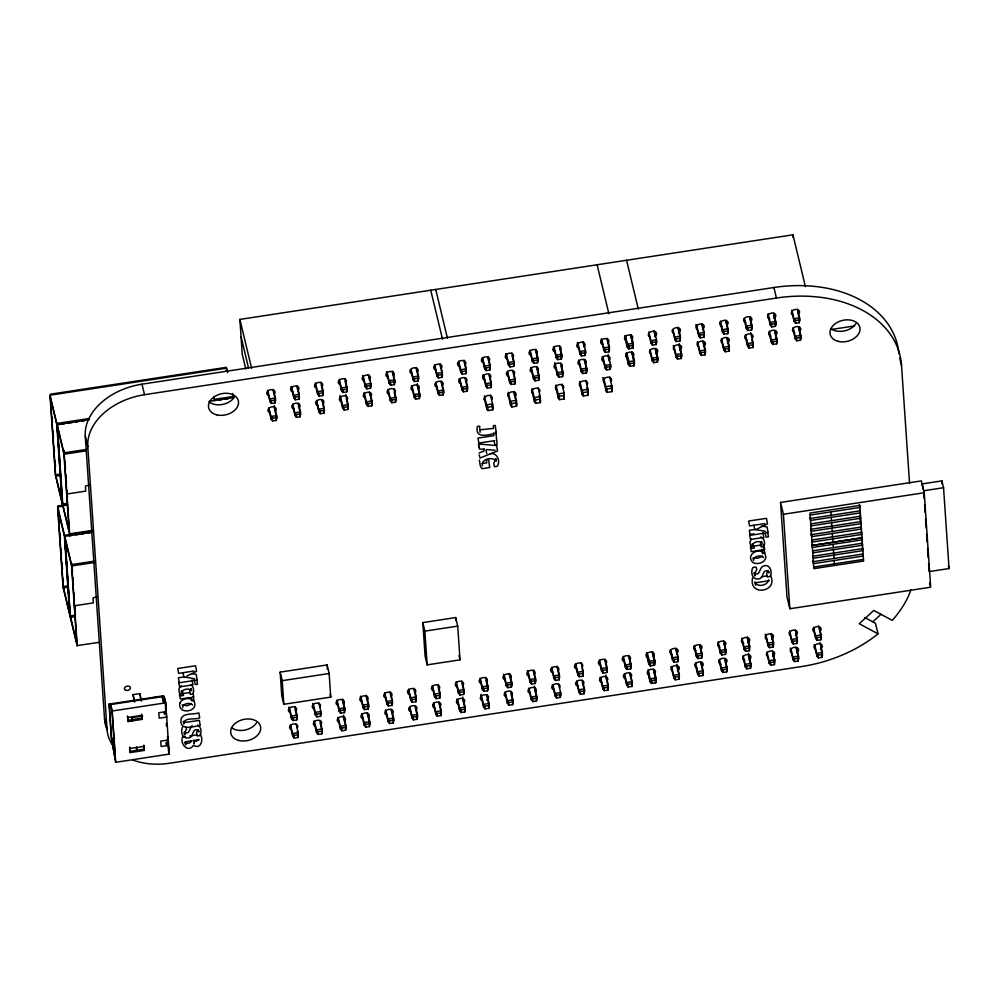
<?xml version="1.0" encoding="UTF-8"?>
<svg xmlns="http://www.w3.org/2000/svg" width="999" height="999" viewBox="0 0 999 999"><rect width="100%" height="100%" fill="white"/><g stroke="black" fill="none" stroke-linecap="round" stroke-linejoin="round"><path stroke-width="1.5" d="M57.979 509.34L63.237 586.75L69.655 613.798L64.436 536.388L58.029 509.403M479.358 460.052L480.307 465.884L481.918 468.706L489.71 467.507L488.611 459.565L486.513 459.89L486.725 462.849L482.105 463.561M484.353 398.763L486.85 409.19L487.949 410.589L492.644 409.877L492.569 403.958L490.422 395.017M507.842 393.618L510.701 405.544L511.8 406.943L516.495 406.231L516.421 400.312L514.273 391.371M531.693 389.972L534.552 401.898L535.651 403.296L540.347 402.585L540.259 396.665L538.124 387.712M555.531 386.326L558.404 398.251L559.49 399.65L564.185 398.938L564.11 393.007L561.962 384.066M579.383 382.679L582.242 394.605L583.341 396.004L588.036 395.279L587.961 389.36L585.814 380.419M602.872 377.535L606.093 390.959L607.192 392.357L611.888 391.633L611.8 385.714L609.665 376.773M69.63 534.065L62.537 504.545L57.093 424.325L64.161 453.896L69.618 533.828M70.067 616.495L77.198 645.891L71.791 565.759L64.735 536.088M64.698 536.063L70.142 616.296L64.685 536.138L57.605 506.693L63.012 586.888L70.105 616.42M495.766 458.666L493.718 463.436L494.505 466.72L497.365 466.283C500.649 461.163 497.165 452.31 490.234 453.658M492.644 409.877L492.569 403.958L486.563 404.87L484.415 395.929M516.495 406.231L516.421 400.312L510.414 401.223L508.266 392.282M540.347 402.585L540.259 396.665L534.253 397.577L532.105 388.636M564.185 398.938L564.11 393.007L558.104 393.931L555.956 384.99M588.036 395.279L587.961 389.36L581.955 390.284L579.807 381.343M611.888 391.633L611.8 385.714L605.794 386.638L603.646 377.697M768.568 579.77C767.994 585.639 756.73 587.837 754.919 581.868L755.706 585.152L755.481 582.792L769.255 580.694M267.557 391.546L269.967 401.61L271.378 403.446L275.137 402.872L275.424 398.052L273.351 389.423M275.137 402.872L275.424 398.052L269.78 398.913L267.72 390.284M268.743 409.091L271.166 419.155L272.577 420.991L276.336 420.417L276.611 415.596L274.201 405.532M276.336 420.417L276.611 415.596L270.979 416.458L268.906 407.829M291.059 386.451L293.818 397.964L295.229 399.787L298.988 399.213L299.263 394.405L297.19 385.776M298.988 399.213L299.263 394.405L293.631 395.267L291.558 386.638M292.595 405.444L295.017 415.509L296.428 417.332L300.175 416.758L300.462 411.95L298.389 403.321M300.175 416.758L300.462 411.95L294.83 412.812L292.757 404.183M315.247 384.24L317.67 394.318L319.081 396.141L322.827 395.567L323.114 390.759L321.041 382.118M322.827 395.567L323.114 390.759L317.482 391.62L315.409 382.979M316.446 401.785L318.856 411.863L320.267 413.686L324.026 413.111L324.313 408.304L322.24 399.662M324.026 413.111L324.313 408.304L318.669 409.165L316.608 400.524M339.098 380.594L341.508 390.671L342.919 392.495L346.678 391.92L346.965 387.113L344.892 378.471M346.678 391.92L346.965 387.113L341.321 387.974L339.26 379.333M339.947 396.703L342.707 408.216L344.118 410.04L347.877 409.465L348.151 404.657L345.741 394.58M347.877 409.465L348.151 404.657L342.52 405.519L340.11 395.442M288.798 707.205L291.558 718.706L292.969 720.541L296.728 719.967L297.003 715.147L294.942 706.518M296.728 719.967L297.003 715.147L291.371 716.008L289.298 707.379M362.6 375.512L365.359 387.025L366.77 388.848L370.529 388.274L370.804 383.454L368.731 374.825M370.529 388.274L370.804 383.454L365.172 384.315L363.099 375.686M290.334 726.186L292.757 736.251L294.168 738.086L297.927 737.512L298.202 732.692L296.129 724.063M297.927 737.512L298.202 732.692L292.57 733.553L290.497 724.924M363.786 393.057L366.558 404.57L367.969 406.393L371.715 405.819L372.003 400.999L369.93 392.37M371.715 405.819L372.003 400.999L366.371 401.86L364.298 393.231M312.65 703.546L315.409 715.059L316.82 716.895L320.579 716.32L320.854 711.5L318.781 702.871M320.579 716.32L320.854 711.5L315.222 712.362L313.149 703.733M386.438 371.865L389.21 383.366L390.621 385.202L394.368 384.627L394.655 379.807L392.582 371.178M394.368 384.627L394.655 379.807L389.023 380.669L386.95 372.04M313.836 721.103L316.596 732.604L318.019 734.44L321.765 733.865L322.053 729.045L319.98 720.416M321.765 733.865L322.053 729.045L316.421 729.907L314.348 721.278M387.637 389.41L390.397 400.911L391.808 402.747L395.567 402.172L395.854 397.352L393.781 388.723M395.567 402.172L395.854 397.352L390.209 398.214L388.149 389.585M336.838 701.348L339.248 711.413L340.671 713.236L344.418 712.662L344.705 707.854L342.632 699.225M344.418 712.662L344.705 707.854L339.073 708.716L337 700.087M410.639 369.655L413.049 379.72L414.46 381.556L418.219 380.981L418.506 376.161L416.433 367.532M418.219 380.981L418.506 376.161L412.874 377.023L411.138 369.83M337.687 717.444L340.447 728.958L341.858 730.781L345.617 730.207L345.891 725.399L343.481 715.321M345.617 730.207L345.891 725.399L340.259 726.261L338.186 717.632M411.488 385.764L414.248 397.265L415.659 399.101L419.418 398.526L419.692 393.706L417.282 383.641M419.418 398.526L419.692 393.706L414.061 394.568L411.988 385.939M360.339 696.253L363.099 707.767L364.51 709.59L368.269 709.015L368.556 704.208L366.483 695.566M368.269 709.015L368.556 704.208L362.912 705.069L360.839 696.428M434.478 366.009L436.9 376.074L438.311 377.909L442.07 377.335L442.345 372.515L440.272 363.886M442.07 377.335L442.345 372.515L436.713 373.376L434.64 364.747M361.538 713.798L364.298 725.311L365.709 727.135L369.468 726.56L369.742 721.753L367.669 713.124M369.468 726.56L369.742 721.753L364.111 722.614L362.038 713.985M435.676 383.554L438.099 393.618L439.51 395.454L443.256 394.88L443.544 390.06L441.471 381.431M443.256 394.88L443.544 390.06L437.912 390.921L435.839 382.292M384.528 694.043L386.95 704.12L388.361 705.943L392.12 705.369L392.395 700.561L390.322 691.92M392.12 705.369L392.395 700.561L386.763 701.423L384.69 692.782M458.416 362.337L460.839 372.415L462.25 374.238L466.009 373.663L466.283 368.856L464.223 360.227M466.009 373.663L466.283 368.856L460.651 369.717L458.578 361.089M385.377 710.152L388.136 721.665L389.56 723.488L393.306 722.914L393.594 718.106L391.521 709.465M393.306 722.914L393.594 718.106L387.962 718.968L385.889 710.326M459.265 378.446L462.038 389.96L463.449 391.783L467.207 391.208L467.482 386.401L465.409 377.772M467.207 391.208L467.482 386.401L461.85 387.262L459.777 378.633M408.379 690.396L410.789 700.474L412.212 702.297L415.959 701.723L416.246 696.902L414.173 688.274M415.959 701.723L416.246 696.902L410.614 697.764L408.541 689.135M482.267 358.691L484.69 368.768L486.101 370.592L489.86 370.017L490.134 365.209L488.061 356.568M489.86 370.017L490.134 365.209L484.503 366.071L482.43 357.43M409.578 707.941L411.988 718.019L413.399 719.842L417.157 719.268L417.445 714.447L415.372 705.818M417.157 719.268L417.445 714.447L411.8 715.309L409.727 706.68M483.116 374.8L485.876 386.313L487.3 388.136L491.046 387.562L491.333 382.754L489.26 374.113M491.046 387.562L491.333 382.754L485.701 383.616L483.628 374.975M432.23 686.75L434.64 696.815L436.051 698.651L439.81 698.076L440.097 693.256L438.024 684.627M439.81 698.076L440.097 693.256L434.453 694.118L432.38 685.489M505.769 353.609L508.528 365.122L509.952 366.945L513.698 366.371L513.986 361.563L511.913 352.922M513.698 366.371L513.986 361.563L508.354 362.425L506.281 353.783M433.416 704.295L435.839 714.372L437.25 716.196L441.009 715.621L441.283 710.801L439.21 702.172M441.009 715.621L441.283 710.801L435.651 711.663L433.578 703.034M507.317 372.59L509.727 382.667L511.138 384.49L514.897 383.916L515.172 379.108L513.111 370.467M514.897 383.916L515.172 379.108L509.54 379.97L507.467 371.328M456.068 683.104L458.491 693.169L459.902 695.004L463.661 694.43L463.936 689.61L461.863 680.981M463.661 694.43L463.936 689.61L458.304 690.471L456.231 681.842M529.97 351.398L532.38 361.476L533.791 363.299L537.549 362.724L537.837 357.904L535.764 349.275M537.549 362.724L537.837 357.904L532.192 358.766L530.119 350.137M456.918 699.213L459.677 710.714L461.101 712.549L464.847 711.975L465.134 707.155L462.712 697.09M464.847 711.975L465.134 707.155L459.503 708.016L457.43 699.387M530.819 367.507L533.578 379.021L534.989 380.844L538.748 380.269L539.023 375.449L536.95 366.82M538.748 380.269L539.023 375.449L533.391 376.311L531.318 367.682M480.007 679.445L482.43 689.51L483.841 691.345L487.599 690.771L487.874 685.951L485.801 677.322M487.599 690.771L487.874 685.951L482.242 686.812L480.169 678.184M553.808 347.752L556.231 357.817L557.642 359.652L561.401 359.078L561.675 354.258L559.602 345.629M561.401 359.078L561.675 354.258L556.043 355.12L553.97 346.491M480.856 695.541L483.628 707.055L485.039 708.89L488.798 708.316L489.073 703.496L487 694.867M488.798 708.316L489.073 703.496L483.441 704.357L481.019 694.293M554.657 363.861L557.417 375.362L558.841 377.197L562.587 376.623L562.874 371.803L560.801 363.174M562.587 376.623L562.874 371.803L557.242 372.664L554.82 362.6M503.508 674.35L506.281 685.863L507.692 687.687L511.451 687.112L511.725 682.305L509.652 673.676M511.451 687.112L511.725 682.305L506.093 683.166L504.02 674.537M577.31 342.669L580.069 354.17L581.493 356.006L585.239 355.432L585.526 350.612L583.453 341.983M585.239 355.432L585.526 350.612L579.895 351.473L577.822 342.844M505.057 693.343L507.467 703.408L508.878 705.232L512.637 704.657L512.924 699.849L510.851 691.221M512.637 704.657L512.924 699.849L507.292 700.711L505.219 692.082M578.508 360.214L581.268 371.715L582.679 373.551L586.438 372.977L586.725 368.156L584.652 359.528M586.438 372.977L586.725 368.156L581.081 369.018L579.008 360.389M527.36 670.704L530.119 682.217L531.53 684.04L535.289 683.466L535.576 678.658L533.503 670.017M535.289 683.466L535.576 678.658L529.945 679.52L527.872 670.878M601.161 339.023L603.92 350.524L605.332 352.36L609.09 351.785L609.378 346.965L607.305 338.336M609.09 351.785L609.378 346.965L603.733 347.827L601.66 339.198M528.558 688.249L531.318 699.762L532.729 701.585L536.488 701.011L536.763 696.203L534.353 686.126M536.488 701.011L536.763 696.203L531.131 697.065L529.058 688.423M602.36 356.568L605.119 368.069L606.53 369.905L610.289 369.33L610.564 364.51L608.154 354.445M610.289 369.33L610.564 364.51L604.932 365.372L602.859 356.743M551.548 668.493L553.97 678.571L555.382 680.394L559.14 679.819L559.415 675.012L557.342 666.37M559.14 679.819L559.415 675.012L553.783 675.873L551.71 667.232M624.787 336.9L627.21 346.965L628.621 348.788L632.941 348.139L633.216 343.319L631.143 334.69M632.941 348.139L633.216 343.319L627.022 344.268L624.949 335.639M552.397 684.602L555.169 696.116L556.58 697.939L560.339 697.364L560.614 692.557L558.541 683.915M631.78 352.322L633.853 360.951L633.566 365.759L634.028 363.648M560.339 697.364L560.614 692.557L554.982 693.418L552.909 684.777M625.986 354.445L628.396 364.51L629.807 366.333L634.128 365.684L634.415 360.864L632.342 352.235M575.399 664.847L577.822 674.924L579.233 676.748L582.991 676.173L583.266 671.353L581.193 662.724M648.638 333.241L651.048 343.319L652.459 345.142L656.218 344.568L656.505 339.76L654.432 331.119M582.991 676.173L583.266 671.353L577.634 672.215L575.561 663.586M656.218 344.568L656.505 339.76L650.873 340.622L648.801 331.98M576.598 682.392L579.008 692.469L580.419 694.293L584.178 693.718L584.465 688.898L582.392 680.269M649.825 350.786L652.247 360.864L653.658 362.687L657.417 362.113L657.692 357.305L655.619 348.663M584.178 693.718L584.465 688.898L578.833 689.76L576.76 681.131M657.417 362.113L657.692 357.305L652.06 358.166L649.987 349.525M599.25 661.201L601.66 671.266L603.084 673.101L606.83 672.527L607.117 667.707L605.044 659.078M672.477 329.595L674.899 339.672L676.311 341.496L680.069 340.921L680.344 336.114L678.271 327.472M606.83 672.527L607.117 667.707L601.485 668.568L599.412 659.939M680.069 340.921L680.344 336.114L674.712 336.975L672.989 329.782M600.099 677.31L602.859 688.811L604.27 690.646L608.029 690.072L608.304 685.252L605.894 675.187M673.326 345.704L676.098 357.217L677.509 359.041L681.268 358.466L681.543 353.658L679.133 343.581M608.029 690.072L608.304 685.252L602.672 686.113L600.599 677.484M681.268 358.466L681.543 353.658L675.911 354.52L673.838 345.879M623.089 657.554L625.511 667.619L626.922 669.455L630.681 668.88L630.956 664.06L628.895 655.431M695.978 324.513L698.751 336.026L700.162 337.849L703.92 337.275L704.195 332.455L702.122 323.826M630.681 668.88L630.956 664.06L625.324 664.922L623.251 656.293M703.92 337.275L704.195 332.455L698.563 333.316L696.49 324.687M624.288 675.099L626.71 685.164L628.121 687L631.88 686.425L632.155 681.605L630.082 672.976M697.177 342.058L699.937 353.571L701.36 355.394L705.107 354.82L705.394 350L703.321 341.371M631.88 686.425L632.155 681.605L626.523 682.467L624.45 673.838M705.107 354.82L705.394 350L699.762 350.861L697.689 342.232M646.378 653.995L648.801 664.06L650.212 665.896L654.532 665.234L654.807 660.414L652.734 651.785M654.432 663.199L653.958 665.322L654.245 660.501L652.172 651.872M720.179 322.302L722.589 332.367L724.013 334.203L727.759 333.629L728.046 328.808L725.973 320.179M654.532 665.234L654.807 660.414L648.613 661.363L646.54 652.734M727.759 333.629L728.046 328.808L722.414 329.67L720.341 321.041M647.577 671.54L649.987 681.605L651.398 683.441L655.719 682.779L656.006 677.959L653.933 669.33M721.365 339.847L723.788 349.912L725.199 351.748L728.958 351.173L729.233 346.353L727.172 337.724M655.719 682.779L656.006 677.959L649.812 678.908L647.739 670.279M728.958 351.173L729.233 346.353L723.601 347.215L721.528 338.586M670.229 650.349L672.639 660.414L674.05 662.237L677.809 661.663L678.096 656.855L676.023 648.226M677.809 661.663L678.096 656.855L672.464 657.717L670.729 650.524M744.018 318.656L746.44 328.721L747.851 330.557L751.61 329.982L751.885 325.162L749.824 316.533M751.61 329.982L751.885 325.162L746.253 326.024L744.53 318.831M671.078 666.445L673.838 677.959L675.249 679.795L679.008 679.22L679.283 674.4L676.872 664.323M679.008 679.22L679.283 674.4L673.651 675.262L671.578 666.633M745.217 336.201L747.639 346.266L749.05 348.102L752.809 347.527L753.084 342.707L750.674 332.642M752.809 347.527L753.084 342.707L747.452 343.569L745.379 334.94M694.068 646.69L696.49 656.768L697.901 658.591L701.66 658.016L701.935 653.209L699.862 644.567M701.66 658.016L701.935 653.209L696.303 654.07L694.23 645.429M767.869 315.01L770.291 325.075L771.703 326.91L775.461 326.336L775.736 321.516L773.663 312.887M775.461 326.336L775.736 321.516L770.104 322.377L768.031 313.748M695.267 664.235L697.689 674.313L699.1 676.136L702.846 675.561L703.134 670.754L701.061 662.125M702.846 675.561L703.134 670.754L697.502 671.615L695.429 662.986M769.068 332.555L771.478 342.62L772.901 344.455L776.648 343.881L776.935 339.061L774.862 330.432M776.648 343.881L776.935 339.061L771.303 339.922L769.23 331.293M718.269 644.492L720.341 653.121L721.753 654.944L725.511 654.37L725.786 649.562L723.713 640.921M725.511 654.37L725.786 649.562L720.154 650.424L718.081 641.783M791.72 311.363L794.13 321.428L795.554 323.264L799.3 322.689L799.587 317.869L797.514 309.24M799.3 322.689L799.587 317.869L793.955 318.731L791.882 310.102M719.118 660.589L721.528 670.666L722.939 672.489L726.698 671.915L726.985 667.107L724.912 658.466M726.698 671.915L726.985 667.107L721.353 667.969L719.28 659.328M792.906 328.908L795.329 338.973L796.74 340.809L800.499 340.234L800.773 335.414L798.713 326.785M800.499 340.234L800.773 335.414L795.142 336.276L793.069 327.647M741.77 639.397L744.18 649.475L745.591 651.298L749.35 650.724L749.637 645.903L747.564 637.275M749.35 650.724L749.637 645.903L744.005 646.765L741.932 638.136M742.956 656.942L745.379 667.02L746.79 668.843L750.549 668.269L750.823 663.448L748.413 653.383M750.549 668.269L750.823 663.448L745.192 664.31L743.119 655.681M765.271 634.315L768.031 645.816L769.442 647.652L773.201 647.077L773.476 642.257L771.403 633.628M773.201 647.077L773.476 642.257L767.844 643.119L765.771 634.49M766.807 653.296L769.23 663.373L770.641 665.197L774.4 664.622L774.675 659.802L772.602 651.173M774.4 664.622L774.675 659.802L769.043 660.664L766.97 652.035M789.46 632.105L791.882 642.17L793.293 644.005L797.052 643.431L797.327 638.611L795.254 629.982M797.052 643.431L797.327 638.611L791.695 639.472L789.622 630.844M790.309 648.214L793.069 659.715L794.48 661.55L798.238 660.976L798.526 656.156L796.453 647.527M798.238 660.976L798.526 656.156L792.894 657.017L790.821 648.388M813.311 628.458L815.721 638.523L817.132 640.359L820.891 639.785L821.178 634.964L819.105 626.336M820.891 639.785L821.178 634.964L815.546 635.826L813.473 627.197M814.16 644.567L816.92 656.068L818.331 657.904L822.09 657.33L822.364 652.509L819.954 642.444M822.09 657.33L822.364 652.509L816.732 653.371L814.66 644.742M198.501 739.46L196.341 741.383L193.469 740.309L194.256 743.606L193.931 740.496L199.163 739.697M191.308 740.821C190.846 743.393 186.751 744.205 185.19 742.232M198.077 729.757L196.453 732.592L197.253 736.001L200.087 735.564C201.686 732.267 201.286 726.773 197.69 724.999M768.181 570.754L766.558 573.576L767.357 576.997L770.204 576.56C773.001 571.803 769.417 562.999 763.074 566.246C759.14 567.719 760.276 576.76 754.407 573.139M762.524 543.256C760.251 540.134 751.947 541.62 752.709 546.141L752.185 543.943M190.834 688.898L189.535 691.008L190.334 694.392L192.857 694.005C194.43 691.133 193.681 686.563 190.871 684.752M761.738 541.458L760.439 543.568L761.226 546.952L763.76 546.565C765.434 543.456 764.522 537.986 760.751 536.95M182.78 726.498C180.245 730.631 182.005 739.223 188.174 737.899C194.081 738.236 191.633 727.447 198.027 730.194L198.938 732.005L198.414 729.807M762.662 556.031L757.941 558.279L753.471 557.892M751.298 538.923L749.799 542.42L751.847 548.389L754.37 548.001L752.884 544.13M873.001 621.64L880.931 614.373M191.396 703.983L187.05 705.719L182.143 704.932M192.233 725.624C189.373 727.759 189.648 735.564 184.303 732.142M181.343 685.676C177.547 687.724 178.858 692.981 180.944 695.828L183.466 695.441L182.68 692.057L181.418 690.971M186.825 676.086L196.553 671.365L195.604 665.746L177.747 668.481L178.646 673.363L194.031 671.016M757.729 528.658L767.457 523.926L766.508 518.319L748.651 521.041L749.55 525.924L764.934 523.576M479.083 452.947L483.991 451.011L483.816 448.563M248.539 368.082L241.046 336.563L239.872 319.418L792.956 234.815L805.406 286.663M49.962 395.204L57.03 424.5L62.487 504.745L55.407 475.149L49.962 395.204L226.573 368.194L227.647 372.652M225.936 371.016L226.91 370.617M112.712 745.204A60.527 42.645 -13.5 0 1 107.055 729.495L104.533 718.98L85.277 436.163A60.527 42.645 -13.5 0 1 141.97 384.19L773.925 287.512A121.054 85.302 -13.5 0 1 898.875 353.584M107.055 729.495L87.8 446.678A60.527 42.645 -13.5 0 1 144.505 394.705L776.448 298.039A121.054 85.302 -13.5 0 1 901.523 365.497L909.552 483.466M56.856 423.476L89.136 418.531M213.923 396.578L214.585 399.338L233.366 396.466L233.454 397.827M57.093 424.612L89.435 419.667M209.153 401.348L233.591 397.614M57.068 424.8L64.748 423.626M67.82 423.151L72.44 422.452M75.512 421.978L78.584 421.516M81.656 421.041L84.728 420.567M219.018 400.025L221.903 399.588M224.787 399.15L229.121 398.489M269.967 401.61L269.78 398.913L271.204 400.736L274.95 400.162M293.818 397.964L293.631 395.267L295.042 397.09L298.801 396.516M317.67 394.318L317.482 391.62L318.893 393.444L322.652 392.869M341.508 390.671L341.321 387.974L342.744 389.797L346.491 389.223M365.359 387.025L365.172 384.315L366.583 386.151L370.342 385.577M389.21 383.366L389.023 380.669L390.434 382.505L394.193 381.93M413.049 379.72L412.874 377.023L414.285 378.858L418.032 378.284M436.9 376.074L436.713 373.376L438.124 375.212L441.883 374.637M460.839 372.415L460.651 369.717L462.062 371.541L465.821 370.966M484.69 368.768L484.503 366.071L485.914 367.894L489.672 367.32M508.528 365.122L508.354 362.425L509.765 364.248L513.523 363.673M532.38 361.476L532.192 358.766L533.616 360.602L537.362 360.027M556.231 357.817L556.043 355.12L557.454 356.955L561.213 356.381M580.069 354.17L579.895 351.473L581.306 353.309L585.064 352.734M603.92 350.524L603.733 347.827L605.157 349.662L608.903 349.076M627.21 346.965L627.022 344.268L628.433 346.091L632.754 345.429M651.048 343.319L650.873 340.622L652.285 342.445L656.043 341.87M674.899 339.672L674.712 336.975L676.123 338.798L679.882 338.224M698.751 336.026L698.563 333.316L699.974 335.152L703.733 334.578M722.589 332.367L722.414 329.67L723.825 331.506L727.584 330.931M746.44 328.721L746.253 326.024L747.664 327.859L751.423 327.285M770.291 325.075L770.104 322.377L771.515 324.213L775.274 323.639M794.13 321.428L793.955 318.731L795.366 320.554L799.125 319.98M831.643 329.445L854.445 325.949M628.221 361.813L634.415 360.864L633.953 362.974L629.632 363.636L628.221 361.813L628.396 364.51M271.166 419.155L270.979 416.458L272.39 418.281L276.149 417.707M295.017 415.509L294.83 412.812L296.241 414.635L300 414.061M318.856 411.863L318.669 409.165L320.092 410.989L323.838 410.414M342.707 408.216L342.52 405.519L343.931 407.342L347.689 406.768M366.558 404.57L366.371 401.86L367.782 403.696L371.541 403.121M390.397 400.911L390.209 398.214L391.633 400.05L395.379 399.475M414.248 397.265L414.061 394.568L415.472 396.403L419.23 395.829M438.099 393.618L437.912 390.921L439.323 392.757L443.081 392.182M462.038 389.96L461.85 387.262L463.261 389.086L467.02 388.511M485.876 386.313L485.701 383.616L487.112 385.439L490.871 384.865M509.727 382.667L509.54 379.97L510.964 381.793L514.71 381.218M533.578 379.021L533.391 376.311L534.802 378.146L538.561 377.572M557.417 375.362L557.242 372.664L558.653 374.5L562.412 373.926M581.268 371.715L581.081 369.018L582.504 370.854L586.251 370.279M605.119 368.069L604.932 365.372L606.343 367.207L610.102 366.633M652.247 360.864L652.06 358.166L653.471 359.99L657.23 359.415M676.098 357.217L675.911 354.52L677.322 356.343L681.081 355.769M699.937 353.571L699.762 350.861L701.173 352.697L704.932 352.123M723.788 349.912L723.601 347.215L725.012 349.051L728.771 348.476M747.639 346.266L747.452 343.569L748.863 345.404L752.622 344.83M771.478 342.62L771.303 339.922L772.714 341.758L776.473 341.183M795.329 338.973L795.142 336.276L796.553 338.099L800.311 337.525M63.986 452.872L87.05 449.338M64.198 454.208L85.714 450.911M486.85 409.19L486.563 404.87L487.724 407.217L492.42 406.506M510.701 405.544L510.414 401.223L511.575 403.571L516.271 402.859M534.552 401.898L534.253 397.577L535.414 399.925L540.109 399.2M558.404 398.251L558.104 393.931L559.265 396.278L563.96 395.554M582.242 394.605L581.955 390.284L583.116 392.632L587.812 391.908M606.093 390.959L605.794 386.638L606.955 388.986L611.65 388.261M55.607 474.8L50.425 397.652L56.806 424.525L62.075 502.047L55.607 474.8L60.19 474.1M55.644 475.474L60.265 474.775M55.807 476.136L60.402 475.437M89.261 485.139L85.464 486.063L85.677 491.146L66.908 494.018L66.583 492.707M67.395 504.17C61.488 505.819 61.226 503.671 67.32 503.496M58.154 505.981L62.787 505.269M62.587 504.907L62.937 505.531L67.532 504.832M57.567 506.955L63.824 506.006M494.717 440.659L478.971 443.057L478.184 439.772L478.071 438.062L493.806 435.664L493.618 432.779M92.682 530.407L69.505 533.853M64.485 535.314L92.133 530.993M64.81 536.338L92.432 532.117M69.281 535.851L72.353 535.377M75.437 534.902L84.653 533.491M87.725 533.029L92.345 532.317M71.603 564.622L94.655 561.088M71.803 565.958L94.855 562.425M63.212 586.55L67.807 585.851M63.262 587.225L67.87 586.525M63.412 587.887L68.007 587.187M96.866 596.89L93.069 597.814L93.294 602.897L74.513 605.769L74.201 604.457M780.556 502.447L921.39 480.894L924.237 492.732L930.668 587.212L789.834 608.753L786.987 596.915L780.556 502.447L783.403 514.273L789.834 608.753M928.62 563.823L929.145 571.59L949.05 568.543L943.543 487.724L941.907 480.881L922.002 483.928L923.313 489.398M65.11 539.023L71.553 565.684L76.811 643.194L70.342 615.958L74.937 615.247M70.392 616.633L75 615.921M70.542 617.282L75.137 616.583M943.543 487.724L923.638 490.759L924.175 498.538M783.403 514.273L924.237 492.732M810.177 515.072L859.939 507.467L859.265 504.645M810.414 518.444L860.176 510.826M756.98 529.158L749.287 530.332L750.187 535.327L768.044 532.592L767.095 526.935L761.288 526.036M810.776 523.851L860.539 516.221M754.033 533.866L749.575 534.552L750.474 539.46L763.86 537.412L762.961 532.504M810.913 525.874L860.676 518.256L860.002 515.434M811.151 529.245L860.901 521.615M98.751 642.394L77.11 645.604M811.513 534.64L861.275 527.022M861.413 529.058L811.65 536.663L810.976 533.853M762.299 544.867L750.399 546.69L751.298 551.598L760.801 550.149L762.412 551.798L761.875 549.6M811.887 540.047L861.638 532.417M812.025 542.07L861.775 534.453L861.101 531.63M762.699 549.862L764.697 549.55L763.785 544.642M862.012 537.812L812.249 545.429L862.012 537.824M812.612 550.836L862.374 543.219M812.749 552.859L862.512 545.254L861.837 542.432M812.986 556.231L862.749 548.613M813.124 558.266L862.886 550.649L862.199 547.827M813.348 561.638L863.111 554.008M422.814 622.589L455.669 617.557L457.717 626.111L460.015 659.852L427.16 664.872L425.112 656.331L422.814 622.589L424.862 631.131L427.16 664.872M863.248 556.043L813.486 563.661L812.811 560.839M813.723 567.02L863.473 559.415M761.463 576.748L767.419 575.836M424.862 631.131L457.717 626.111M184.54 676.835L178.384 677.772L179.296 682.767L197.14 680.032L196.191 674.375L191.845 673.701M134.191 700.861L133.042 694.642L139.848 693.606L141.471 701.073M280.157 672.127L327.098 664.947L329.146 673.488L330.756 697.115L283.816 704.295L281.768 695.741L280.157 672.127L282.205 680.669L283.816 704.295M166.309 742.394L166.746 745.629L166.433 744.305L168.319 744.018L169.231 754.108L115.709 762.299L111.326 737.849L109.041 704.108L162.55 695.928L163.824 696.266L163.948 698.114M163.824 696.266L161.938 696.553L162.687 699.312M109.041 704.108L110.652 704.545L162.288 696.653M189.91 692.532L179.495 694.13L179.608 695.754L180.394 699.038L189.91 697.589L191.508 699.225M109.39 706.018L110.864 706.418L112 711.163L115.31 759.752L111.613 738.586L109.39 706.018L110.452 705.856M162.6 697.939L164.473 697.652L165.185 701.598M282.205 680.669L329.146 673.488M163.312 701.885L163.212 700.461L165.085 700.174M191.796 697.29L193.794 696.99L193.157 693.181M166.396 715.796L166.708 717.107L159.191 718.144L158.816 712.749L166.333 711.6L165.422 701.535L163.536 701.822L163.212 700.461M110.652 704.545L112.225 711.013L165.734 702.821M127.835 717.482L141.92 715.334L142.195 719.38L128.109 721.528L127.535 716.283L128.109 721.528M142.645 716.021L132.08 717.632L132.293 720.691M164.286 712.712L164.598 714.023L166.471 713.736L168.494 743.431L166.621 743.718M127.81 720.329L141.883 718.181L142.195 719.38M111.613 738.586L114.673 738.111M291.558 718.706L291.371 716.008L292.782 717.844L296.541 717.27M315.409 715.059L315.222 712.362L316.633 714.185L320.392 713.611M339.248 711.413L339.073 708.716L340.484 710.539L344.243 709.964M363.099 707.767L362.912 705.069L364.335 706.892L368.082 706.318M386.95 704.12L386.763 701.423L388.174 703.246L391.933 702.672M410.789 700.474L410.614 697.764L412.025 699.6L415.784 699.025M434.64 696.815L434.453 694.118L435.876 695.953L439.622 695.379M458.491 693.169L458.304 690.471L459.715 692.307L463.474 691.733M482.43 689.51L482.242 686.812L483.653 688.636L487.412 688.061M506.281 685.863L506.093 683.166L507.504 684.989L511.263 684.415M530.119 682.217L529.945 679.52L531.356 681.343L535.102 680.769M553.97 678.571L553.783 675.873L555.194 677.697L558.953 677.122M577.822 674.924L577.634 672.215L579.045 674.05L582.804 673.476M601.66 671.266L601.485 668.568L602.897 670.404L606.655 669.829M625.511 667.619L625.324 664.922L626.735 666.758L630.494 666.183M648.801 664.06L648.613 661.363L650.024 663.186L654.345 662.537M672.639 660.414L672.464 657.717L673.875 659.54L677.622 658.965M696.49 656.768L696.303 654.07L697.714 655.893L701.473 655.319M720.341 653.121L720.154 650.424L721.565 652.247L725.324 651.673M744.18 649.475L744.005 646.765L745.416 648.601L749.163 648.026M768.031 645.816L767.844 643.119L769.255 644.954L773.014 644.38M791.882 642.17L791.695 639.472L793.106 641.308L796.865 640.734M815.721 638.523L815.546 635.826L816.957 637.662L820.703 637.087M185.402 736.675L182.43 737.125C179.87 744.38 188.474 753.371 193.556 745.192C200.487 750.249 203.983 739.535 200.275 734.39M189.86 735.988L197.303 734.852M129.957 748.526L144.031 746.365L144.306 750.424L130.232 752.572L129.645 747.327L130.232 752.572M166.109 743.094L167.994 742.806M191.958 740.808L185.352 741.807L185.714 744.942L185.19 742.756M168.631 745.341L161.114 746.49L160.752 741.083L168.269 740.059L167.432 736.55M129.92 751.373L144.006 749.225L144.306 750.424M292.757 736.251L292.57 733.553L293.981 735.389L297.739 734.814M316.596 732.604L316.421 729.907L317.832 731.73L321.591 731.156M340.447 728.958L340.259 726.261L341.683 728.084L345.429 727.509M364.298 725.311L364.111 722.614L365.522 724.437L369.28 723.863M388.136 721.665L387.962 718.968L389.373 720.791L393.131 720.217M411.988 718.019L411.8 715.309L413.224 717.145L416.97 716.57M435.839 714.372L435.651 711.663L437.062 713.498L440.821 712.924M459.677 710.714L459.503 708.016L460.914 709.852L464.672 709.278M483.628 707.055L483.441 704.357L484.852 706.181L488.611 705.606M507.467 703.408L507.292 700.711L508.703 702.534L512.45 701.96M531.318 699.762L531.131 697.065L532.542 698.888L536.301 698.313M555.169 696.116L554.982 693.418L556.393 695.242L560.152 694.667M579.008 692.469L578.833 689.76L580.244 691.595L584.003 691.021M602.859 688.811L602.672 686.113L604.083 687.949L607.842 687.374M626.71 685.164L626.523 682.467L627.934 684.303L631.693 683.728M649.987 681.605L649.812 678.908L651.223 680.731L655.544 680.082M673.838 677.959L673.651 675.262L675.062 677.085L678.821 676.51M697.689 674.313L697.502 671.615L698.913 673.438L702.672 672.864M721.528 670.666L721.353 667.969L722.764 669.792L726.51 669.218M745.379 667.02L745.192 664.31L746.603 666.146L750.361 665.571M769.23 663.373L769.043 660.664L770.454 662.499L774.213 661.925M793.069 659.715L792.894 657.017L794.305 658.853L798.051 658.279M816.92 656.068L816.732 653.371L818.144 655.207L821.902 654.632M484.44 449.4L479.383 449.001L478.583 445.716M486.501 449.562L495.054 450.249M765.459 531.268L754.757 529.532L753.908 525.199M194.555 678.708L183.866 676.96L183.004 672.639M144.243 698.726L145.854 699.163M132.043 700.599L133.654 701.036M911.013 589.685A121.041 85.29 -13.5 0 1 892.257 620.379L873.8 610.439L859.24 623.713L878.046 633.853L875.474 623.314L864.772 617.532M762.774 551.735C756.218 548.713 746.116 555.382 752.697 562.35C758.591 566.058 769.917 560.539 764.26 552.897M155.045 697.077L156.144 697.589M479.87 429.832L493.531 428.409L493.344 425.686L495.242 425.399L496.341 433.104C488.998 434.627 474.687 439.61 477.372 426.473L479.645 426.136L480.107 432.242M183.391 721.315L186.089 722.314L199.325 720.404L200.237 725.399C194.418 726.211 180.232 731.518 180.906 720.254C181.518 712.1 193.981 714.984 198.813 712.836L199.713 717.831C195.966 720.167 183.541 716.683 183.866 723.975L183.329 721.79M627.584 344.18L628.995 346.004L629.183 348.713L627.772 346.878L625.511 335.552M649.362 663.973L650.774 665.809L647.102 652.647M650.374 678.821L651.785 680.656L651.972 683.353L650.549 681.518L648.301 670.192M763.561 547.877L764.859 553.046L762.512 553.409L761.713 550.112M763.573 557.579C761.288 554.607 753.171 555.968 753.558 560.302L753.034 558.116M192.67 705.007C190.384 702.047 182.268 703.396 182.655 707.742M144.031 746.365L143.731 745.167L144.006 749.225M169.231 754.108L168.319 744.018M899.712 357.992L901.523 365.497M948.388 565.809L949.05 568.543M929.594 582.767L930.306 585.726M859.627 510.039L860.314 512.862L810.551 520.467L809.877 517.657M859.689 518.019L861.038 523.651L811.288 531.268L810.614 528.446M861.475 537.037L862.149 539.847L812.387 547.464L811.712 544.642M797.702 311.938L799.774 320.567M798.551 328.047L800.961 338.112M773.925 287.512L776.448 298.039M773.85 315.584L775.923 324.213M774.7 331.693L777.122 341.758M749.662 317.794L752.072 327.859M751.885 339.66L753.271 345.404M818.593 626.161L821.353 637.662M820.828 648.014L822.552 655.207M725.811 321.441L728.234 331.506M726.66 337.55L729.42 349.051M795.778 634.115L797.514 641.308M795.941 647.352L798.701 658.853M767.532 531.693L768.456 536.825L766.121 537.175L765.321 533.891M770.391 575.387C779.095 591.858 748.563 596.977 752.534 578.109M768.518 570.791L769.055 572.989L768.144 571.191C761.75 568.431 764.185 579.22 758.291 578.883C752.122 580.207 750.349 571.615 752.896 567.482L755.868 567.02C758.79 570.516 753.258 572.489 754.907 575.973L754.095 572.564M701.96 325.087L704.382 335.164M702.809 341.196L705.581 352.709M770.903 633.453L773.663 644.954M772.789 653.87L774.512 661.063M677.772 327.297L680.531 338.811M678.97 344.842L681.73 356.356M747.052 637.1L749.475 647.165M748.588 656.081L751.011 666.158M653.92 330.944L655.307 336.7M655.993 339.573L656.68 342.457M655.119 348.489L657.879 360.002M723.9 643.631L725.973 652.26M724.75 659.727L727.16 669.805M626.585 260.264L638.324 309.153M630.981 335.951L633.403 346.016M630.581 334.777L632.654 343.406L632.379 348.214M631.83 352.048L634.602 363.561M699.7 645.829L702.122 655.906M626.71 353.097L630.381 366.258M700.898 663.373L703.321 673.451M626.148 353.184L628.958 364.423M597.115 264.772L608.853 313.661M607.142 339.598L609.552 349.662M607.991 355.706L609.365 361.451M610.064 364.335L610.751 367.207M675.861 649.487L677.235 655.232M611.026 385.564L612.1 390.035M676.71 665.584L679.47 677.097M582.941 341.808L584.328 347.552M585.014 350.437L585.714 353.309M584.14 359.353L586.9 370.854M652.921 654.482L654.645 661.675M586.825 387.724L588.249 393.681M653.771 670.591L656.193 680.656M653.371 669.417L655.444 678.046L655.157 682.866M647.29 655.344L649.013 662.537M559.79 348.326L561.863 356.955M560.988 365.871L562.712 373.064M628.733 656.693L631.143 666.758M629.919 674.238L632.342 684.303M535.939 351.973L538.011 360.614M536.788 368.082L539.21 378.159M604.882 660.339L607.292 670.404M539.123 395.017L540.559 400.974M605.731 676.448L608.491 687.949M512.1 355.619L514.173 364.26M512.949 371.728L515.359 381.805M582.067 668.306L583.453 674.063M513.848 392.707L515.284 398.663M515.996 401.648L516.708 404.632M582.23 681.53L584.64 691.608M487.899 357.829L490.322 367.907M489.098 375.374L491.52 385.452M556.843 666.196L559.602 677.709M492.145 405.294L492.869 408.279M560.102 692.369L560.801 695.254M495.891 432.117L497.115 444.642L495.005 444.967L494.218 441.67M495.841 458.903L496.378 461.101C493.019 456.281 480.819 458.866 482.38 465.709M485.989 450.237L486.775 453.521M464.06 361.476L466.471 371.553M464.91 377.585L467.669 389.098M533.341 671.278L535.751 681.355M479.258 447.277L478.471 443.993L496.615 445.579L497.552 450.974L479.995 458.029L479.208 454.745M534.877 690.272L536.95 698.9M435.726 289.46L447.452 338.349M430.744 290.222L442.482 339.111M440.109 365.147L442.532 375.212M440.959 381.256L443.731 392.757M509.153 673.488L511.913 685.002M511.038 693.918L512.762 701.111M416.271 368.793L418.681 378.858M417.12 384.902L419.88 396.403M485.989 680.019L488.061 688.648M486.838 696.128L489.26 706.193M392.42 372.44L394.842 382.505M458.991 655.581L460.015 659.852M394.305 392.857L396.029 400.05M462.05 683.678L464.123 692.307M462.899 699.787L465.322 709.852M368.231 374.65L369.605 380.407M370.304 383.279L370.991 386.163M369.418 392.195L372.19 403.708M438.199 687.324L440.272 695.953M439.048 703.433L441.471 713.511M345.067 381.168L347.14 389.81M346.266 398.713L348.339 407.355M414.011 689.535L416.433 699.612M415.209 707.08L417.619 717.157M321.228 384.827L322.952 392.02M322.078 400.924L324.488 411.001M390.159 693.181L392.582 703.259M391.009 709.29L393.781 720.803M297.028 387.038L299.45 397.103M298.226 404.583L300.649 414.647M365.971 695.391L368.731 706.905M367.17 712.936L369.93 724.45M273.189 390.684L275.599 400.749M274.375 408.229L276.798 418.294M342.47 700.486L344.892 710.551M343.319 716.583L346.079 728.096M330.07 694.255L330.756 697.115M239.872 319.418L251.611 368.306M245.791 368.918L242.233 354.108L241.071 336.963M320.354 711.325L321.041 714.198M320.167 723.114L322.24 731.743M232.655 393.494L233.366 396.466M295.117 709.215L297.19 717.844M297.352 731.081L298.389 735.389M213.699 396.603L214.685 400.699L214.585 399.338M141.97 384.19L144.505 394.705M196.641 679.12L197.552 684.253L195.217 684.615L194.293 679.482M192.07 679.932L192.969 684.852L179.57 686.9L178.671 681.98M193.194 696.528L193.956 700.486L191.608 700.836L190.821 697.552M191.096 688.498L191.621 690.696C189.348 687.574 181.056 689.06 181.818 693.581L181.281 691.383M186.014 727.135C188.049 730.082 183.054 731.867 184.803 734.977L184.266 732.791M166.333 711.6L165.422 701.535M165.472 709.527L166.471 713.736M167.482 739.223L168.494 743.431M85.277 436.163L87.8 446.678M140.322 697.027L140.996 699.824M133.042 694.642L134.665 702.122M59.453 463.299L59.778 464.622M62.937 505.531L69.181 531.443L63.936 453.933L57.517 426.985L62.737 504.208M67.07 575.049L67.383 576.373M136.476 747.002L137.175 751.485M136.438 747.826L136.913 750.823M941.907 480.881L942.119 483.991M924.599 504.757L925.124 512.524M925.549 518.743L926.185 528.071M926.61 534.29L927.134 542.057M927.559 548.276L928.196 557.604M830.881 511.9L831.106 515.272M831.255 517.307L831.48 520.666M831.618 522.702L831.842 526.061M831.98 528.096L832.217 531.468M832.354 533.503L832.579 536.863M832.716 538.898L832.954 542.257M833.091 544.293L833.316 547.664M833.453 549.7L833.678 553.059M833.828 555.094L834.053 558.453M834.19 560.489L834.415 563.861M792.956 234.815L793.156 237.675M795.366 320.554L795.554 323.264M796.553 338.099L796.74 340.809M816.957 637.662L817.132 640.359M818.144 655.207L818.331 657.904M771.515 324.213L771.703 326.91M772.714 341.758L772.901 344.455M793.106 641.308L793.293 644.005M794.305 658.853L794.48 661.55M747.664 327.859L747.851 330.557M748.863 345.404L749.05 348.102M769.255 644.954L769.442 647.652M770.454 662.499L770.641 665.197M723.825 331.506L724.013 334.203M725.012 349.051L725.199 351.748M745.416 648.601L745.591 651.298M746.603 666.146L746.79 668.843M699.974 335.152L700.162 337.849M701.173 352.697L701.36 355.394M721.565 652.247L721.753 654.944M722.764 669.792L722.939 672.489M676.123 338.798L676.311 341.496M677.322 356.343L677.509 359.041M697.714 655.893L697.901 658.591M698.913 673.438L699.1 676.136M652.285 342.445L652.459 345.142M653.471 359.99L653.658 362.687M673.875 659.54L674.05 662.237M675.062 677.085L675.249 679.795M633.853 360.951L634.128 365.684M628.433 346.091L628.621 348.788M629.632 363.636L629.807 366.333M650.024 663.186L650.212 665.896M651.223 680.731L651.398 683.441M605.157 349.662L605.332 352.36M606.343 367.207L606.53 369.905M626.735 666.758L626.922 669.455M627.934 684.303L628.121 687M606.955 388.986L607.192 392.357M581.306 353.309L581.493 356.006M582.504 370.854L582.679 373.551M602.897 670.404L603.084 673.101M604.083 687.949L604.27 690.646M583.116 392.632L583.341 396.004M557.454 356.955L557.642 359.652M558.653 374.5L558.841 377.197M579.045 674.05L579.233 676.748M580.244 691.595L580.419 694.293M559.265 396.278L559.49 399.65M533.616 360.602L533.791 363.299M534.802 378.146L534.989 380.844M555.194 677.697L555.382 680.394M556.393 695.242L556.58 697.939M535.414 399.925L535.651 403.296M509.765 364.248L509.952 366.945M510.964 381.793L511.138 384.49M531.356 681.343L531.53 684.04M532.542 698.888L532.729 701.585M511.575 403.571L511.8 406.943M485.914 367.894L486.101 370.592M487.112 385.439L487.3 388.136M507.504 684.989L507.692 687.687M508.703 702.534L508.878 705.232M487.724 407.217L487.949 410.589M462.062 371.541L462.25 374.238M463.261 389.086L463.449 391.783M483.653 688.636L483.841 691.345M484.852 706.181L485.039 708.89M455.669 617.557L455.881 620.629M438.124 375.212L438.311 377.909M439.323 392.757L439.51 395.454M459.715 692.307L459.902 695.004M460.914 709.852L461.101 712.549M414.285 378.858L414.46 381.556M415.472 396.403L415.659 399.101M435.876 695.953L436.051 698.651M437.062 713.498L437.25 716.196M390.434 382.505L390.621 385.202M391.633 400.05L391.808 402.747M412.025 699.6L412.212 702.297M413.224 717.145L413.399 719.842M366.583 386.151L366.77 388.848M367.782 403.696L367.969 406.393M388.174 703.246L388.361 705.943M389.373 720.791L389.56 723.488M342.744 389.797L342.919 392.495M343.931 407.342L344.118 410.04M364.335 706.892L364.51 709.59M365.522 724.437L365.709 727.135M318.893 393.444L319.081 396.141M320.092 410.989L320.267 413.686M340.484 710.539L340.671 713.236M341.683 728.084L341.858 730.781M327.098 664.947L327.397 669.367M295.042 397.09L295.229 399.787M296.241 414.635L296.428 417.332M316.633 714.185L316.82 716.895M317.832 731.73L318.019 734.44M271.204 400.736L271.378 403.446M272.39 418.281L272.577 420.991M292.782 717.844L292.969 720.541M293.981 735.389L294.168 738.086M226.673 371.278L226.361 367.332L50.549 394.168M165.285 703.096L165.697 709.078M168.294 747.227L168.581 751.46M166.333 723.214L166.533 726.273M164.473 697.652L164.773 702.022M167.382 740.234L167.682 744.667M164.448 711.887L164.598 714.023M141.608 714.135L141.883 718.181M139.848 693.606L139.985 695.629M131.631 716.857L131.943 721.453M112.225 711.013L115.709 762.299M64.223 450.561L64.436 453.621M64.96 461.276L65.472 468.918M65.897 475.037L66.409 482.679M66.933 490.334L67.457 497.977M71.94 563.848L72.465 571.49M72.877 577.609L73.402 585.252M73.914 592.907L74.438 600.549M74.863 606.668L75.375 614.323M57.205 422.689L57.405 425.749M64.91 535.976L70.342 615.958M51.074 401.935L51.498 408.104M52.123 417.345L52.435 421.965M53.072 431.218L53.484 437.387M54.121 446.628L54.433 451.248M55.057 460.502L55.482 466.658M58.154 505.919L58.466 510.601M58.991 518.306L59.416 524.475M60.04 533.716L60.464 539.885M61.089 549.125L61.414 553.758M62.038 562.999L62.462 569.168M63.087 578.409L63.299 581.493M107.318 729.757A60.527 42.645 -13.5 0 1 104.533 718.98M256.531 722.864A15.247 10.752 -13.5 0 1 231.418 727.634M234.365 397.19A15.247 10.752 -13.5 0 1 209.241 401.973M855.843 323.738A15.247 10.752 -13.5 0 1 830.718 328.521M878.009 633.841A121.041 85.29 -13.5 0 1 801.548 666.558L169.593 763.224A60.527 42.645 -13.5 0 1 132.692 759.927M269.018 395.579A4.196 2.96 -13.5 0 1 267.233 391.758A4.196 2.96 -13.5 0 1 272.802 389.81A4.196 2.96 -13.5 0 1 274.588 393.631M270.192 412.724A4.196 2.96 -13.5 0 1 268.406 408.891A4.196 2.96 -13.5 0 1 273.963 406.943A4.196 2.96 -13.5 0 1 275.761 410.764M292.869 391.933A4.196 2.96 -13.5 0 1 291.084 388.112A4.196 2.96 -13.5 0 1 296.653 386.151A4.196 2.96 -13.5 0 1 298.439 389.985M294.031 409.066A4.196 2.96 -13.5 0 1 292.245 405.244A4.196 2.96 -13.5 0 1 297.814 403.296A4.196 2.96 -13.5 0 1 299.6 407.117M315.135 387.425A4.196 2.96 -13.5 0 1 318.406 382.43A4.196 2.96 -13.5 0 1 322.29 386.338M317.882 405.419A4.196 2.96 -13.5 0 1 316.096 401.598A4.196 2.96 -13.5 0 1 321.666 399.65A4.196 2.96 -13.5 0 1 323.451 403.471M340.472 384.652A4.196 2.96 -13.5 0 1 338.686 380.819A4.196 2.96 -13.5 0 1 344.255 378.871A4.196 2.96 -13.5 0 1 346.041 382.704M341.633 401.785A4.196 2.96 -13.5 0 1 339.847 397.964A4.196 2.96 -13.5 0 1 345.417 396.016A4.196 2.96 -13.5 0 1 347.202 399.837M364.41 380.981A4.196 2.96 -13.5 0 1 362.625 377.16A4.196 2.96 -13.5 0 1 368.194 375.212A4.196 2.96 -13.5 0 1 369.98 379.033M363.986 397.277A4.196 2.96 -13.5 0 1 367.27 392.27A4.196 2.96 -13.5 0 1 371.141 396.178M388.161 377.347A4.196 2.96 -13.5 0 1 386.376 373.526A4.196 2.96 -13.5 0 1 391.945 371.578A4.196 2.96 -13.5 0 1 393.731 375.399M389.335 394.493A4.196 2.96 -13.5 0 1 387.537 390.671A4.196 2.96 -13.5 0 1 393.107 388.723A4.196 2.96 -13.5 0 1 394.905 392.545M412.1 373.688A4.196 2.96 -13.5 0 1 410.314 369.867A4.196 2.96 -13.5 0 1 415.884 367.919A4.196 2.96 -13.5 0 1 417.669 371.74M413.274 390.834A4.196 2.96 -13.5 0 1 411.488 387.013A4.196 2.96 -13.5 0 1 417.058 385.052A4.196 2.96 -13.5 0 1 418.843 388.886M435.951 370.042A4.196 2.96 -13.5 0 1 434.165 366.221A4.196 2.96 -13.5 0 1 439.735 364.273A4.196 2.96 -13.5 0 1 441.521 368.094M437.112 387.187A4.196 2.96 -13.5 0 1 435.327 383.354A4.196 2.96 -13.5 0 1 440.896 381.406A4.196 2.96 -13.5 0 1 442.682 385.239M459.802 366.396A4.196 2.96 -13.5 0 1 458.004 362.575A4.196 2.96 -13.5 0 1 463.573 360.627A4.196 2.96 -13.5 0 1 465.372 364.448M460.964 383.541A4.196 2.96 -13.5 0 1 459.178 379.707A4.196 2.96 -13.5 0 1 464.747 377.759A4.196 2.96 -13.5 0 1 466.533 381.581M483.641 362.749A4.196 2.96 -13.5 0 1 481.855 358.928A4.196 2.96 -13.5 0 1 487.425 356.968A4.196 2.96 -13.5 0 1 489.21 360.801M484.815 379.882A4.196 2.96 -13.5 0 1 483.029 376.061A4.196 2.96 -13.5 0 1 488.598 374.113A4.196 2.96 -13.5 0 1 490.384 377.934M507.492 359.103A4.196 2.96 -13.5 0 1 505.706 355.269A4.196 2.96 -13.5 0 1 511.276 353.321A4.196 2.96 -13.5 0 1 513.061 357.155M508.653 376.236A4.196 2.96 -13.5 0 1 506.868 372.415A4.196 2.96 -13.5 0 1 512.437 370.467A4.196 2.96 -13.5 0 1 514.223 374.288M531.243 355.469A4.196 2.96 -13.5 0 1 529.458 351.636A4.196 2.96 -13.5 0 1 535.027 349.687A4.196 2.96 -13.5 0 1 536.813 353.521M532.417 372.602A4.196 2.96 -13.5 0 1 530.619 368.781A4.196 2.96 -13.5 0 1 536.188 366.833A4.196 2.96 -13.5 0 1 537.986 370.654M555.094 351.823A4.196 2.96 -13.5 0 1 553.309 347.989A4.196 2.96 -13.5 0 1 558.878 346.041A4.196 2.96 -13.5 0 1 560.664 349.862M556.256 368.956A4.196 2.96 -13.5 0 1 554.47 365.135A4.196 2.96 -13.5 0 1 560.039 363.186A4.196 2.96 -13.5 0 1 561.825 367.008M579.033 348.151A4.196 2.96 -13.5 0 1 577.247 344.33A4.196 2.96 -13.5 0 1 582.817 342.382A4.196 2.96 -13.5 0 1 584.602 346.203M580.194 365.297A4.196 2.96 -13.5 0 1 578.409 361.476A4.196 2.96 -13.5 0 1 583.978 359.528A4.196 2.96 -13.5 0 1 585.764 363.349M602.884 344.505A4.196 2.96 -13.5 0 1 601.098 340.684A4.196 2.96 -13.5 0 1 606.655 338.736A4.196 2.96 -13.5 0 1 608.453 342.557M604.045 361.65A4.196 2.96 -13.5 0 1 602.26 357.829A4.196 2.96 -13.5 0 1 607.829 355.869A4.196 2.96 -13.5 0 1 609.615 359.702M625.137 340.01A4.196 2.96 -13.5 0 1 628.421 335.002A4.196 2.96 -13.5 0 1 632.292 338.911M626.311 357.142A4.196 2.96 -13.5 0 1 629.582 352.147A4.196 2.96 -13.5 0 1 633.466 356.056M648.988 336.351A4.196 2.96 -13.5 0 1 650.224 332.068A4.196 2.96 -13.5 0 1 655.943 332.292A4.196 2.96 -13.5 0 1 654.707 336.576M650.162 353.496A4.196 2.96 -13.5 0 1 651.385 349.213A4.196 2.96 -13.5 0 1 657.105 349.438A4.196 2.96 -13.5 0 1 655.868 353.721M672.839 332.704A4.196 2.96 -13.5 0 1 674.075 328.421A4.196 2.96 -13.5 0 1 679.795 328.646A4.196 2.96 -13.5 0 1 678.558 332.929M674 349.85A4.196 2.96 -13.5 0 1 675.237 345.567A4.196 2.96 -13.5 0 1 680.956 345.791A4.196 2.96 -13.5 0 1 679.72 350.075M696.678 329.058A4.196 2.96 -13.5 0 1 699.962 324.063A4.196 2.96 -13.5 0 1 703.833 327.972M697.851 346.203A4.196 2.96 -13.5 0 1 699.088 341.908A4.196 2.96 -13.5 0 1 704.807 342.133A4.196 2.96 -13.5 0 1 703.571 346.428M722.115 326.273A4.196 2.96 -13.5 0 1 720.329 322.44A4.196 2.96 -13.5 0 1 725.898 320.492A4.196 2.96 -13.5 0 1 727.684 324.313M721.703 342.557A4.196 2.96 -13.5 0 1 722.939 338.261A4.196 2.96 -13.5 0 1 728.646 338.486A4.196 2.96 -13.5 0 1 727.409 342.782M745.866 322.64A4.196 2.96 -13.5 0 1 744.08 318.806A4.196 2.96 -13.5 0 1 749.65 316.858A4.196 2.96 -13.5 0 1 751.435 320.679M747.04 339.772A4.196 2.96 -13.5 0 1 745.254 335.951A4.196 2.96 -13.5 0 1 750.811 334.003A4.196 2.96 -13.5 0 1 752.609 337.824M769.804 318.968A4.196 2.96 -13.5 0 1 768.406 314.66A4.196 2.96 -13.5 0 1 774.737 313.698A4.196 2.96 -13.5 0 1 773.938 318.344M770.978 336.114A4.196 2.96 -13.5 0 1 769.193 332.292A4.196 2.96 -13.5 0 1 774.762 330.344A4.196 2.96 -13.5 0 1 776.548 334.166M791.982 314.485A4.196 2.96 -13.5 0 1 795.254 309.478A4.196 2.96 -13.5 0 1 799.138 313.386M794.729 332.48A4.196 2.96 -13.5 0 1 792.944 328.659A4.196 2.96 -13.5 0 1 798.513 326.71A4.196 2.96 -13.5 0 1 800.299 330.532M289.023 711.825A4.196 2.96 -13.5 0 1 292.295 706.817A4.196 2.96 -13.5 0 1 296.179 710.726M290.197 728.958A4.196 2.96 -13.5 0 1 293.469 723.963A4.196 2.96 -13.5 0 1 297.352 727.871M314.46 709.028A4.196 2.96 -13.5 0 1 312.675 705.207A4.196 2.96 -13.5 0 1 318.244 703.259A4.196 2.96 -13.5 0 1 320.03 707.08M315.622 726.173A4.196 2.96 -13.5 0 1 313.836 722.339A4.196 2.96 -13.5 0 1 319.405 720.391A4.196 2.96 -13.5 0 1 321.191 724.213M338.311 705.381A4.196 2.96 -13.5 0 1 336.513 701.56A4.196 2.96 -13.5 0 1 342.083 699.6A4.196 2.96 -13.5 0 1 343.881 703.433M339.473 722.514A4.196 2.96 -13.5 0 1 337.687 718.693A4.196 2.96 -13.5 0 1 343.256 716.745A4.196 2.96 -13.5 0 1 345.042 720.566M362.063 701.748A4.196 2.96 -13.5 0 1 360.264 697.926A4.196 2.96 -13.5 0 1 365.834 695.966A4.196 2.96 -13.5 0 1 367.632 699.799M363.224 718.893A4.196 2.96 -13.5 0 1 361.438 715.059A4.196 2.96 -13.5 0 1 367.008 713.111A4.196 2.96 -13.5 0 1 368.793 716.932M386.001 698.089A4.196 2.96 -13.5 0 1 384.215 694.255A4.196 2.96 -13.5 0 1 389.785 692.307A4.196 2.96 -13.5 0 1 391.571 696.128M387.162 715.222A4.196 2.96 -13.5 0 1 385.377 711.4A4.196 2.96 -13.5 0 1 390.946 709.452A4.196 2.96 -13.5 0 1 392.732 713.274M409.752 694.455A4.196 2.96 -13.5 0 1 407.967 690.621A4.196 2.96 -13.5 0 1 413.536 688.673A4.196 2.96 -13.5 0 1 415.322 692.507M410.914 711.588A4.196 2.96 -13.5 0 1 409.128 707.767A4.196 2.96 -13.5 0 1 414.697 705.818A4.196 2.96 -13.5 0 1 416.483 709.64M433.691 690.784A4.196 2.96 -13.5 0 1 431.905 686.962A4.196 2.96 -13.5 0 1 437.475 685.014A4.196 2.96 -13.5 0 1 439.26 688.835M434.865 707.929A4.196 2.96 -13.5 0 1 433.067 704.108A4.196 2.96 -13.5 0 1 438.636 702.16A4.196 2.96 -13.5 0 1 440.434 705.981M457.542 687.137A4.196 2.96 -13.5 0 1 455.756 683.316A4.196 2.96 -13.5 0 1 461.326 681.368A4.196 2.96 -13.5 0 1 463.111 685.189M458.703 704.283A4.196 2.96 -13.5 0 1 456.918 700.461A4.196 2.96 -13.5 0 1 462.487 698.501A4.196 2.96 -13.5 0 1 464.273 702.334M481.393 683.491A4.196 2.96 -13.5 0 1 479.595 679.67A4.196 2.96 -13.5 0 1 485.164 677.722A4.196 2.96 -13.5 0 1 486.963 681.543M482.554 700.636A4.196 2.96 -13.5 0 1 481.156 696.315A4.196 2.96 -13.5 0 1 487.475 695.354A4.196 2.96 -13.5 0 1 486.688 699.999M505.232 679.844A4.196 2.96 -13.5 0 1 503.446 676.023A4.196 2.96 -13.5 0 1 509.015 674.075A4.196 2.96 -13.5 0 1 510.801 677.896M504.82 696.128A4.196 2.96 -13.5 0 1 508.091 691.133A4.196 2.96 -13.5 0 1 511.975 695.029M529.083 676.198A4.196 2.96 -13.5 0 1 527.297 672.377A4.196 2.96 -13.5 0 1 532.867 670.416A4.196 2.96 -13.5 0 1 534.652 674.25M530.244 693.331A4.196 2.96 -13.5 0 1 528.459 689.51A4.196 2.96 -13.5 0 1 534.028 687.562A4.196 2.96 -13.5 0 1 535.814 691.383M552.834 672.564A4.196 2.96 -13.5 0 1 551.048 668.743A4.196 2.96 -13.5 0 1 556.618 666.783A4.196 2.96 -13.5 0 1 558.404 670.616M554.008 689.71A4.196 2.96 -13.5 0 1 552.21 685.876A4.196 2.96 -13.5 0 1 557.779 683.928A4.196 2.96 -13.5 0 1 559.577 687.749M576.685 668.918A4.196 2.96 -13.5 0 1 574.9 665.097A4.196 2.96 -13.5 0 1 580.469 663.136A4.196 2.96 -13.5 0 1 582.255 666.97M577.847 686.051A4.196 2.96 -13.5 0 1 576.061 682.23A4.196 2.96 -13.5 0 1 581.63 680.282A4.196 2.96 -13.5 0 1 583.416 684.103M600.624 665.259A4.196 2.96 -13.5 0 1 598.838 661.425A4.196 2.96 -13.5 0 1 604.407 659.477A4.196 2.96 -13.5 0 1 606.193 663.299M601.785 682.392A4.196 2.96 -13.5 0 1 599.999 678.571A4.196 2.96 -13.5 0 1 605.569 676.623A4.196 2.96 -13.5 0 1 607.355 680.444M624.475 661.6A4.196 2.96 -13.5 0 1 622.677 657.779A4.196 2.96 -13.5 0 1 628.246 655.831A4.196 2.96 -13.5 0 1 630.044 659.652M625.636 678.746A4.196 2.96 -13.5 0 1 623.851 674.924A4.196 2.96 -13.5 0 1 629.42 672.976A4.196 2.96 -13.5 0 1 631.206 676.798M646.728 657.105A4.196 2.96 -13.5 0 1 650.012 652.097A4.196 2.96 -13.5 0 1 653.883 656.006M647.901 674.238A4.196 2.96 -13.5 0 1 651.173 669.243A4.196 2.96 -13.5 0 1 655.057 673.151M672.165 654.308A4.196 2.96 -13.5 0 1 670.379 650.486A4.196 2.96 -13.5 0 1 675.948 648.538A4.196 2.96 -13.5 0 1 677.734 652.359M671.74 670.591A4.196 2.96 -13.5 0 1 672.976 666.308A4.196 2.96 -13.5 0 1 678.696 666.533A4.196 2.96 -13.5 0 1 677.459 670.816M696.016 650.661A4.196 2.96 -13.5 0 1 694.218 646.84A4.196 2.96 -13.5 0 1 699.787 644.892A4.196 2.96 -13.5 0 1 701.585 648.713M697.177 667.807A4.196 2.96 -13.5 0 1 695.391 663.973A4.196 2.96 -13.5 0 1 700.961 662.025A4.196 2.96 -13.5 0 1 702.747 665.846M719.854 647.015A4.196 2.96 -13.5 0 1 718.069 643.194A4.196 2.96 -13.5 0 1 723.638 641.233A4.196 2.96 -13.5 0 1 725.424 645.067M721.028 664.16A4.196 2.96 -13.5 0 1 719.243 660.327A4.196 2.96 -13.5 0 1 724.812 658.378A4.196 2.96 -13.5 0 1 726.598 662.2M743.706 643.368A4.196 2.96 -13.5 0 1 742.307 639.048A4.196 2.96 -13.5 0 1 748.626 638.086A4.196 2.96 -13.5 0 1 747.839 642.732M744.867 660.501A4.196 2.96 -13.5 0 1 743.468 656.193A4.196 2.96 -13.5 0 1 749.799 655.232A4.196 2.96 -13.5 0 1 749 659.877M765.871 638.873A4.196 2.96 -13.5 0 1 767.107 634.59A4.196 2.96 -13.5 0 1 772.826 634.815A4.196 2.96 -13.5 0 1 771.59 639.098M767.045 656.018A4.196 2.96 -13.5 0 1 768.281 651.735A4.196 2.96 -13.5 0 1 773.988 651.947A4.196 2.96 -13.5 0 1 772.751 656.243M789.809 635.214A4.196 2.96 -13.5 0 1 791.046 630.931A4.196 2.96 -13.5 0 1 796.765 631.156A4.196 2.96 -13.5 0 1 795.529 635.439M790.983 652.359A4.196 2.96 -13.5 0 1 792.219 648.064A4.196 2.96 -13.5 0 1 797.939 648.289A4.196 2.96 -13.5 0 1 796.702 652.584M813.573 631.58A4.196 2.96 -13.5 0 1 816.845 626.585A4.196 2.96 -13.5 0 1 820.716 630.481M814.734 648.726A4.196 2.96 -13.5 0 1 815.971 644.43A4.196 2.96 -13.5 0 1 821.69 644.655A4.196 2.96 -13.5 0 1 820.454 648.95M603.92 382.255A4.196 2.96 -13.5 0 1 607.192 377.247A4.196 2.96 -13.5 0 1 611.076 381.156M580.069 385.901A4.196 2.96 -13.5 0 1 583.354 380.894A4.196 2.96 -13.5 0 1 587.225 384.802M556.131 389.56A4.196 2.96 -13.5 0 1 559.415 384.565A4.196 2.96 -13.5 0 1 563.286 388.474M532.292 393.206A4.196 2.96 -13.5 0 1 535.564 388.211A4.196 2.96 -13.5 0 1 539.448 392.12M508.528 396.84A4.196 2.96 -13.5 0 1 511.813 391.845A4.196 2.96 -13.5 0 1 515.684 395.754M484.69 400.487A4.196 2.96 -13.5 0 1 487.962 395.492A4.196 2.96 -13.5 0 1 491.845 399.4M179.857 703.209C177.722 712.724 192.02 713.061 194.68 706.243C196.778 696.765 182.53 696.403 179.857 703.209M859.802 505.432L810.039 513.049L813.835 568.656L863.586 561.038L859.802 505.432M238.811 740.471A15.247 10.752 -13.5 0 0 260.702 727.672A15.247 10.752 -13.5 0 0 237.537 721.778A15.247 10.752 -13.5 0 0 238.811 740.471M216.633 414.81A15.247 10.752 -13.5 0 0 238.536 402.01A15.247 10.752 -13.5 0 0 215.359 396.103A15.247 10.752 -13.5 0 0 216.633 414.81M838.124 341.346A15.247 10.752 -13.5 0 0 860.014 328.559A15.247 10.752 -13.5 0 0 836.85 322.652A15.247 10.752 -13.5 0 0 838.124 341.346M126.024 690.371A3.047 2.148 -13.5 0 0 130.407 687.811A3.047 2.148 -13.5 0 0 125.762 686.625A3.047 2.148 -13.5 0 0 126.024 690.371"/></g></svg>
